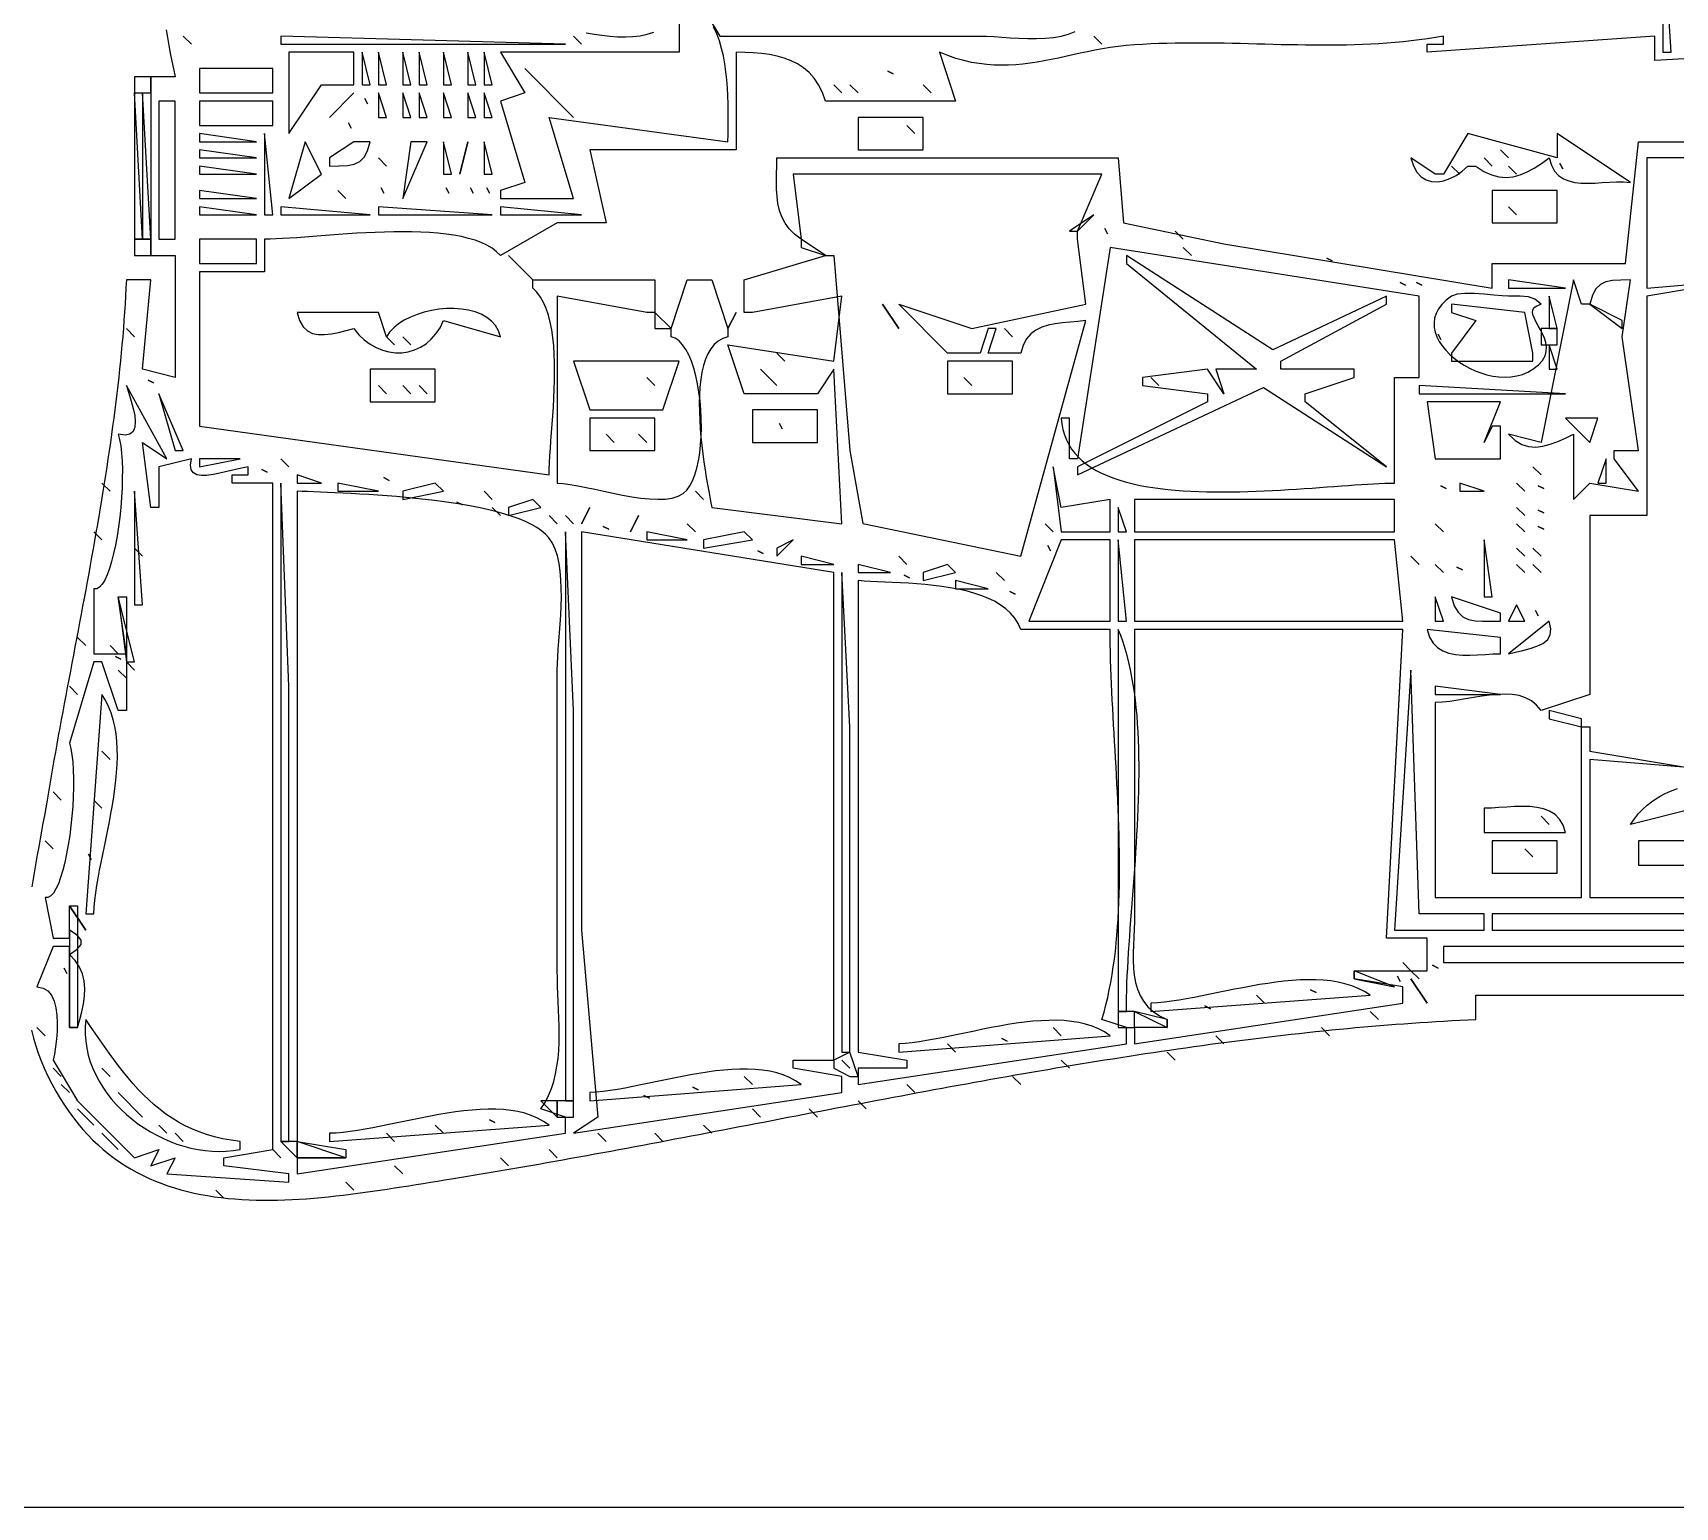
# Model space of a CAD drawing. Extents: x 0 to 1224, y 0 to 792.
# Drawn here: x 300.5 to 502.5, y 0 to 181.4 of the extents above; entities that cross this region are included whole.
import ezdxf

# ---------------------------------------------------------------- set-up
doc = ezdxf.new("R2010")
doc.units = 0
for name, color, linetype in [('C141', 141, 'CONTINUOUS'), ('C165', 165, 'CONTINUOUS'), ('C21', 21, 'CONTINUOUS'), ('C252', 252, 'CONTINUOUS'), ('C7', 7, 'CONTINUOUS')]:
    doc.layers.add(name, color=color, linetype=linetype)

msp = doc.modelspace()

# ---------------------------------------------------------------- linework, layer by layer
at = {"layer": 'C141'}
for points in [[(309, 100), (307, 73), (308, 73), (308.0519, 73.8266), (308.1357, 74.683), (308.2477, 75.5665), (308.3841, 76.4748), (308.5414, 77.4053), (308.7158, 78.3556), (308.9036, 79.3232), (309.1012, 80.3057), (309.305, 81.3005), (309.5111, 82.3053), (309.716, 83.3175), (309.916, 84.3348), (310.1074, 85.3545), (310.2865, 86.3743), (310.4497, 87.3917), (310.5932, 88.4041), (310.7134, 89.4093), (310.8066, 90.4046), (310.8692, 91.3877), (310.8974, 92.356), (310.8877, 93.3071), (310.8362, 94.2385), (310.7394, 95.1477), (310.5935, 96.0323), (310.3949, 96.8899), (310.14, 97.7179), (309.8249, 98.5139), (309.4462, 99.2754), (309, 100)], [(487, 98), (487, 97), (491, 96), (491, 97), (487, 98)]]:
    msp.add_lwpolyline(points, dxfattribs=at)
at = {"layer": 'C165'}
msp.add_lwpolyline([(369, 134), (369, 130), (377, 130), (377, 134), (369, 134)], dxfattribs=at)
at = {"layer": 'C21'}
msp.add_lwpolyline([(313, 125), (313, 111), (314, 111), (313, 125)], dxfattribs=at)
at = {"layer": 'C252'}
for points in [[(313, 176), (313, 174), (315, 174), (315, 176), (313, 176)], [(313, 156), (313, 154), (315, 154), (315, 156), (313, 156)], [(432.333344, 157.333328), (432.666656, 156.666672), (432.333344, 157.333328)], [(441, 157), (442, 156), (441, 157)], [(442, 155), (443, 154), (442, 155)], [(459.666656, 153.666672), (460.333344, 153.333328), (459.666656, 153.666672)], [(468.666656, 150.666672), (469.333344, 150.333328), (468.666656, 150.666672)], [(333, 147), (333.3098, 145.9901), (333.736, 145.2435), (334.2674, 144.7289), (334.8928, 144.415), (335.6012, 144.2707), (336.3815, 144.2647), (337.2226, 144.3659), (338.1135, 144.543), (339.0429, 144.7647), (340, 145), (340.6058, 144.2572), (341.269, 143.6202), (341.9797, 143.0894), (342.7279, 142.6652), (343.5036, 142.3477), (344.2969, 142.1374), (345.0977, 142.0346), (345.8961, 142.0396), (346.6821, 142.1527), (347.4458, 142.3743), (348.1772, 142.7047), (348.8662, 143.1442), (349.503, 143.6931), (350.0775, 144.3518), (350.5798, 145.1207), (351, 146), (358, 144), (357.7627, 144.7342), (357.3952, 145.3751), (356.911, 145.9252), (356.3236, 146.3873), (355.6468, 146.764), (354.8941, 147.0581), (354.079, 147.2722), (353.2153, 147.409), (352.3164, 147.4712), (351.396, 147.4614), (350.4677, 147.3825), (349.545, 147.237), (348.6417, 147.0276), (347.7712, 146.7571), (346.9471, 146.4281), (346.1832, 146.0433), (345.4929, 145.6054), (344.8899, 145.1171), (344.3877, 144.581), (344, 144), (343, 147), (333, 147)], [(377, 147), (377, 145), (379, 145), (377, 147)], [(387, 147), (386, 145), (387, 147)], [(473.333344, 144.333328), (473.666656, 143.666672), (473.333344, 144.333328)], [(486, 145), (486, 143), (488, 143), (488, 145), (486, 145)], [(310.666656, 104.666664), (311.333344, 104.333336), (310.666656, 104.666664)], [(312, 104), (313, 103), (312, 104)], [(311, 103), (312, 102), (311, 103)], [(305, 71), (305, 68), (305.9628, 68.6364), (306.4442, 69.2182), (306.4442, 69.7817), (305.9628, 70.3635), (305, 71)], [(469, 67), (470, 66), (469, 67)], [(472.666656, 66.666664), (473.333344, 66.333336), (472.666656, 66.666664)], [(438, 62), (438, 61), (465, 63), (464.2754, 63.4462), (463.5139, 63.8249), (462.7179, 64.14), (461.8899, 64.3949), (461.0323, 64.5935), (460.1477, 64.7394), (459.2385, 64.8362), (458.3071, 64.8877), (457.356, 64.8974), (456.3877, 64.8692), (455.4046, 64.8066), (454.4093, 64.7134), (453.4042, 64.5932), (452.3917, 64.4497), (451.3743, 64.2865), (450.3545, 64.1074), (449.3348, 63.916), (448.3176, 63.716), (447.3054, 63.5111), (446.3006, 63.305), (445.3057, 63.1012), (444.3233, 62.9036), (443.3556, 62.7158), (442.4053, 62.5414), (441.4748, 62.3841), (440.5666, 62.2477), (439.683, 62.1357), (438.8267, 62.0519), (438, 62)], [(463, 66), (463, 65), (468, 64), (463, 66)], [(468.333344, 65.333336), (468.666656, 64.666664), (468.333344, 65.333336)], [(470, 66), (471, 65), (470, 66)], [(434, 61), (434, 59), (436, 59), (436, 61), (434, 61)], [(436, 61), (440, 59), (440, 60), (436, 61)], [(399, 55), (399, 54), (401, 53), (402, 53), (401, 56), (399, 55)], [(365, 50), (365, 48), (367, 48), (367, 50), (365, 50)], [(331, 45), (333, 43), (333, 45), (331, 45)], [(333, 45), (333, 43), (339, 43), (333, 45)], [(330, 44), (331, 43), (330, 44)]]:
    msp.add_lwpolyline(points, dxfattribs=at)
at = {"layer": 'C7'}
for points in [[(0, 792), (0, 0), (1224, 0), (1224, 792), (0, 792)], [(501, 195), (501, 179), (502, 179), (501, 195)], [(382, 186), (385, 181), (417, 181), (417.8176, 180.9812), (418.7226, 180.9331), (419.6973, 180.8682), (420.7241, 180.7988), (421.7854, 180.7375), (422.8635, 180.6966), (423.9406, 180.6886), (424.9993, 180.726), (426.0217, 180.8211), (426.9903, 180.9863), (427.8874, 181.2342), (428.6954, 181.5772)], [(380, 183), (380, 179), (358, 179), (361, 174), (358, 173), (361, 163), (358, 162), (358, 161), (367, 161), (364, 171), (386, 168), (386.0033, 168.8754), (386.01, 169.7839), (386.0154, 170.72), (386.0146, 171.6783), (386.0028, 172.6533), (385.9752, 173.6395), (385.9271, 174.6315), (385.8537, 175.6238), (385.7501, 176.611), (385.6115, 177.5876), (385.4332, 178.5482), (385.2103, 179.4872), (384.9381, 180.3993), (384.6118, 181.279), (384.2265, 182.1208)], [(316.9063, 181.7857), (317.0642, 180.8134), (317.2316, 179.8442), (317.4086, 178.8781), (317.5955, 177.9153), (317.7925, 176.9559), (318, 176), (315, 176), (315, 154), (318, 154), (318, 139), (314, 140), (315, 151), (312, 151), (311.9541, 150.0071), (311.9019, 149.0132), (311.8434, 148.0183), (311.7789, 147.0223), (311.7084, 146.0254), (311.6321, 145.0277), (311.5502, 144.029), (311.4627, 143.0295), (311.3699, 142.0293), (311.2719, 141.0283), (311.1688, 140.0266), (311.0608, 139.0242), (310.9479, 138.0213), (310.8305, 137.0177), (310.7086, 136.0136), (310.5823, 135.009), (310.4518, 134.0039), (310.3172, 132.9985), (310.1788, 131.9926), (310.0365, 130.9864), (309.8907, 129.9799), (309.7413, 128.9732), (309.5887, 127.9662), (309.4328, 126.9591), (309.2739, 125.9519), (309.1121, 124.9445), (308.9476, 123.9371), (308.7804, 122.9297), (308.6108, 121.9223), (308.4388, 120.915), (308.2647, 119.9078), (308.0885, 118.9008), (307.9105, 117.894), (307.7307, 116.8873), (307.5493, 115.881), (307.3665, 114.875), (307.1824, 113.8693), (306.9971, 112.8641), (306.8108, 111.8592), (306.6236, 110.8549), (306.4357, 109.851), (306.2472, 108.8478), (306.0583, 107.8451), (305.8691, 106.8431), (305.6797, 105.8417), (305.4904, 104.8411), (305.3012, 103.8412), (305.1122, 102.8422), (304.9237, 101.844), (304.7358, 100.8467), (304.5486, 99.8503), (304.3623, 98.8548), (304.177, 97.8604), (303.9928, 96.867), (303.81, 95.8747), (303.6286, 94.8836), (303.4488, 93.8936), (303.2707, 92.9048), (303.0945, 91.9173), (302.9203, 90.9311), (302.7483, 89.9462), (302.5787, 88.9627), (302.4115, 87.9806), (302.2469, 87), (302.0861, 86.0528), (301.9192, 85.0996), (301.7478, 84.141), (301.5732, 83.1773), (301.3968, 82.2089), (301.22, 81.2363), (301.0443, 80.2599), (300.8711, 79.2801), (300.7018, 78.2973), (300.5379, 77.312), (300.3807, 76.3246)], [(319, 181), (320, 180), (319, 181)], [(518, 179), (500, 178), (500, 181), (472, 179), (472, 180), (474, 180), (474, 181), (473.0121, 180.8258), (472.0228, 180.6693), (471.0321, 180.5296), (470.04, 180.4059), (469.0467, 180.2975), (468.0522, 180.2034), (467.0566, 180.1229), (466.0599, 180.0552), (465.0621, 179.9994), (464.0635, 179.9547), (463.064, 179.9204), (462.0637, 179.8955), (461.0627, 179.8793), (460.061, 179.871), (459.0588, 179.8697), (458.056, 179.8747), (457.0527, 179.8851), (456.0491, 179.9001), (455.0452, 179.9188), (454.041, 179.9406), (453.0366, 179.9645), (452.0321, 179.9897), (451.0276, 180.0155), (450.0231, 180.0409), (449.0186, 180.0653), (448.0144, 180.0877), (447.0103, 180.1075), (446.0065, 180.1236), (445.0031, 180.1354), (444.0002, 180.142), (442.9977, 180.1426), (441.9958, 180.1364), (440.9945, 180.1226), (439.9939, 180.1003), (438.9941, 180.0687), (437.9951, 180.0271), (436.9971, 179.9746), (436, 179.9104), (434.9871, 179.8234), (433.9964, 179.7096), (433.026, 179.573), (432.074, 179.4173), (431.1387, 179.2465), (430.218, 179.0643), (429.3101, 178.8748), (428.4132, 178.6816), (427.5253, 178.4888), (426.6446, 178.3001), (425.7692, 178.1194), (424.8973, 177.9506), (424.0269, 177.7976), (423.1562, 177.6642), (422.2833, 177.5543), (421.4063, 177.4717), (420.5234, 177.4203), (419.6327, 177.404), (418.7322, 177.4266), (417.8202, 177.4921), (416.8947, 177.6042), (415.9539, 177.7668), (414.9959, 177.9838), (414.0189, 178.2591), (413.0208, 178.5965), (412, 179), (414, 173), (398, 173), (397.6066, 174.0652), (397.1362, 174.9971), (396.5931, 175.8044), (395.9813, 176.4959), (395.305, 177.0806), (394.5683, 177.5674), (393.7754, 177.9651), (392.9305, 178.2825), (392.0377, 178.5287), (391.101, 178.7123), (390.1248, 178.8424), (389.1131, 178.9278), (388.0701, 178.9774), (387, 179), (387, 167), (369, 167), (371, 158), (365, 158), (358, 154), (357.5295, 154.466), (356.9796, 154.8834), (356.3554, 155.2545), (355.6618, 155.5814), (354.9039, 155.8666), (354.0867, 156.1121), (353.215, 156.3203), (352.2941, 156.4935), (351.3288, 156.6339), (350.3242, 156.7437), (349.2852, 156.8253), (348.2169, 156.8808), (347.1243, 156.9126), (346.0123, 156.9229), (344.886, 156.914), (343.7504, 156.8881), (342.6105, 156.8474), (341.4713, 156.7944), (340.3378, 156.7311), (339.2149, 156.6599), (338.1078, 156.5831), (337.0213, 156.5028), (335.9605, 156.4214), (334.9305, 156.3411), (333.9361, 156.2641), (332.9825, 156.1928), (332.0745, 156.1294), (331.2173, 156.0762), (330.4158, 156.0353), (329.675, 156.0092), (329, 156), (329, 152), (321, 152), (321, 133), (364, 127), (364.0112, 127.7215), (364.0424, 128.5101), (364.09, 129.3591), (364.1505, 130.2621), (364.2201, 131.2123), (364.2954, 132.2033), (364.3727, 133.2284), (364.4483, 134.2809), (364.5188, 135.3545), (364.5805, 136.4423), (364.6298, 137.5379), (364.663, 138.6347), (364.6767, 139.7261), (364.6671, 140.8054), (364.6308, 141.8661), (364.564, 142.9016), (364.4632, 143.9054), (364.3248, 144.8707), (364.1451, 145.7911), (363.9207, 146.6599), (363.6478, 147.4706), (363.3229, 148.2165), (362.9423, 148.8911), (362.5026, 149.4878), (362, 150), (362, 151), (377, 151), (377, 147), (376, 147), (365, 149), (365, 126), (365.7408, 125.9518), (366.5894, 125.8388), (367.5292, 125.674), (368.5435, 125.4704), (369.616, 125.2409), (370.7298, 124.9985), (371.8685, 124.7563), (373.0155, 124.5271), (374.1542, 124.324), (375.268, 124.1599), (376.3403, 124.0478), (377.3547, 124.0008), (378.2944, 124.0317), (379.1429, 124.1536), (379.8836, 124.3794), (380.5, 124.7222), (380.9249, 125.1196), (381.3037, 125.6412), (381.6368, 126.2748), (381.9247, 127.0082), (382.1679, 127.8295), (382.367, 128.7265), (382.5225, 129.687), (382.6349, 130.6989), (382.7047, 131.7502), (382.7325, 132.8286), (382.7188, 133.9222), (382.6641, 135.0188), (382.5689, 136.1062), (382.4338, 137.1723), (382.2592, 138.2051), (382.0457, 139.1925), (381.7939, 140.1222), (381.5041, 140.9822), (381.1771, 141.7604), (380.8132, 142.4447), (380.413, 143.0228), (379.9771, 143.4829), (379.5059, 143.8126), (379, 144), (379, 145), (381, 151), (384, 151), (386, 145), (386, 144), (385.3653, 143.7959), (384.8049, 143.4777), (384.3149, 143.0535), (383.8917, 142.5317), (383.5316, 141.9203), (383.231, 141.2278), (382.986, 140.4622), (382.793, 139.6319), (382.6484, 138.745), (382.5483, 137.8099), (382.4892, 136.8346), (382.4673, 135.8276), (382.479, 134.797), (382.5204, 133.751), (382.5881, 132.698), (382.6781, 131.646), (382.7869, 130.6034), (382.9108, 129.5784), (383.046, 128.5792), (383.1888, 127.6141), (383.3357, 126.6913), (383.4828, 125.819), (383.6265, 125.0055), (383.763, 124.259), (383.8887, 123.5877), (384, 123), (400, 121), (399, 140), (397, 137), (388, 137), (386, 143), (399, 141), (400, 149), (389, 147), (388, 147), (388, 151), (398, 154), (399, 154), (401, 130), (402.603394, 121.023918), (422, 117), (430, 146), (429.0334, 145.8913), (428.0762, 145.8017), (427.1411, 145.7077), (426.241, 145.5861), (425.3888, 145.4135), (424.5973, 145.1666), (423.8794, 144.822), (423.2478, 144.3563), (422.7155, 143.7463), (422.2952, 142.9687), (422, 142), (418, 142), (419, 145), (418, 145), (417, 142), (413, 142), (407, 148), (416, 145), (430, 148), (429, 156), (429, 157), (432, 164), (394, 164), (395, 156), (394.1852, 156.6105), (393.5287, 157.2736), (393.0138, 157.9857), (392.6239, 158.7431), (392.3421, 159.5422), (392.1519, 160.3794), (392.0366, 161.251), (391.9796, 162.1536), (391.964, 163.0833), (391.9734, 164.0367), (391.9909, 165.0101), (392, 166), (434, 166), (434.642731, 158.027008), (447, 155.424377), (480, 150), (480, 153), (496.396606, 153.031647), (498, 168), (564, 168)], [(331, 181), (331, 180), (366, 180), (331, 181)], [(367, 181), (368, 180), (367, 181)], [(368.5666, 181.409), (369.5234, 181.25), (370.4905, 181.108), (371.4602, 180.994), (372.4244, 180.9185), (373.3753, 180.8925), (374.3051, 180.9267), (375.206, 181.0319), (376.07, 181.2188), (376.8892, 181.4983)], [(431, 181), (432, 180), (431, 181)], [(332, 179), (332, 169), (336, 175), (340, 175), (340, 179), (332, 179)], [(341, 179), (341, 175), (342, 175), (341, 179)], [(343, 179), (343, 175), (344, 175), (343, 179)], [(346, 179), (346, 175), (347, 175), (346, 179)], [(348, 179), (348, 175), (349, 175), (348, 179)], [(351, 179), (351, 175), (352, 175), (351, 179)], [(354, 179), (354, 175), (355, 175), (354, 179)], [(356, 179), (356, 175), (357, 175), (356, 179)], [(321, 177), (321, 174), (330, 174), (330, 177), (321, 177)], [(361, 177), (367, 171), (361, 177)], [(405.666656, 176.666672), (406.333344, 176.333328), (405.666656, 176.666672)], [(313, 174), (313, 156), (314, 156), (313, 174)], [(314, 174), (314, 156), (315, 156), (314, 174)], [(337, 171), (340, 174), (337, 171)], [(343, 174), (343, 171), (344, 171), (343, 174)], [(346, 174), (346, 171), (347, 171), (346, 174)], [(348, 174), (348, 171), (349, 171), (348, 174)], [(351, 174), (351, 171), (352, 171), (351, 174)], [(354, 174), (354, 171), (355, 171), (354, 174)], [(356, 174), (356, 171), (357, 171), (356, 174)], [(399, 175), (400, 174), (399, 175)], [(401, 175), (402, 174), (401, 175)], [(410, 175), (411, 174), (410, 175)], [(316, 173), (316, 156), (318, 156), (318, 173), (316, 173)], [(321, 173), (321, 170), (330, 170), (330, 173), (321, 173)], [(341.333344, 173.333328), (341.666656, 172.666672), (341.333344, 173.333328)], [(339.333344, 170.333328), (339.666656, 169.666672), (339.333344, 170.333328)], [(402, 171), (402, 167), (410, 167), (410, 171), (402, 171)], [(408, 170), (409, 169), (408, 170)], [(321, 169), (321, 168), (328, 168), (321, 169)], [(329, 169), (329, 159), (330, 159), (329, 169)], [(334, 168), (332, 161), (336, 164), (334, 168)], [(340, 168), (337, 166), (337, 165), (338.1851, 165.0261), (339.1858, 165.0886), (340.0185, 165.2461), (340.6998, 165.5573), (341.2461, 166.0809), (341.674, 166.8755), (342, 168), (340, 168)], [(347, 168), (346, 161), (349, 168), (347, 168)], [(351, 168), (351, 164), (352, 164), (351, 168)], [(354, 168), (353, 164), (354, 168)], [(356, 168), (356, 164), (357, 164), (356, 168)], [(477, 169), (474, 164), (473, 164), (470, 166), (470.3001, 165.0198), (470.7215, 164.2521), (471.246, 163.6851), (471.8558, 163.3074), (472.5328, 163.1077), (473.2591, 163.0742), (474.0166, 163.1956), (474.7875, 163.4604), (475.5536, 163.857), (476.2971, 164.374), (477, 165), (478, 165), (478.9871, 164.3508), (479.9262, 163.9093), (480.8282, 163.6599), (481.7037, 163.5872), (482.5634, 163.6759), (483.4181, 163.9105), (484.2783, 164.2756), (485.1549, 164.7558), (486.0586, 165.3357), (487, 166), (487.2756, 165.104), (487.6678, 164.3932), (488.1644, 163.8474), (488.753, 163.4467), (489.4213, 163.1709), (490.1572, 163), (490.9482, 162.9139), (491.7822, 162.8925), (492.6468, 162.9158), (493.5298, 162.9637), (494.4189, 163.0161), (495.3018, 163.053), (496.1662, 163.0543), (497, 163), (488, 169), (488, 166), (477, 169)], [(321, 167), (321, 166), (328, 166), (321, 167)], [(343, 166), (344, 165), (343, 166)], [(517, 166), (499, 166), (499, 150), (511, 151), (499, 149), (499, 122), (492, 122), (492, 100), (486, 98), (485.4508, 98.6895), (484.8127, 99.216), (484.0959, 99.5966), (483.3102, 99.8484), (482.4659, 99.9885), (481.5728, 100.0338), (480.6411, 100.0016), (479.6807, 99.9089), (478.7018, 99.7727), (477.7143, 99.6102), (476.7283, 99.4384), (475.7538, 99.2744), (474.8009, 99.1352), (473.8796, 99.0381), (473, 99), (473, 75), (491, 75), (491, 96), (492, 96), (492, 93), (504, 91), (492, 92), (492, 75), (509, 75)], [(479, 166), (480, 165), (479, 166)], [(481, 167), (482, 166), (481, 167)], [(321, 165), (321, 164), (328, 164), (321, 165)], [(475, 165), (476, 164), (475, 165)], [(482, 165), (483, 164), (482, 165)], [(488.333344, 165.333328), (488.666656, 164.666672), (488.333344, 165.333328)], [(321, 162), (321, 161), (328, 161), (321, 162)], [(338, 162), (339, 161), (338, 162)], [(343.333344, 162.333328), (343.666656, 161.666672), (343.333344, 162.333328)], [(351.333344, 162.333328), (351.666656, 161.666672), (351.333344, 162.333328)], [(354.333344, 162.333328), (354.666656, 161.666672), (354.333344, 162.333328)], [(356.333344, 162.333328), (356.666656, 161.666672), (356.333344, 162.333328)], [(480, 162), (480, 158), (488, 158), (488, 162), (480, 162)], [(321, 160), (321, 159), (328, 159), (321, 160)], [(331, 160), (331, 159), (342, 159), (331, 160)], [(343, 160), (343, 159), (357, 159), (343, 160)], [(358, 160), (358, 159), (368, 159), (358, 160)], [(482, 160), (483, 159), (482, 160)], [(428, 157), (429, 157), (431, 159), (428, 157)], [(321, 156), (321, 153), (328, 153), (328, 156), (321, 156)], [(395, 156), (395, 155), (398, 154), (395, 156)], [(359, 154), (362, 151), (359, 154)], [(433, 155), (429, 129), (428, 129), (428, 134), (427, 134), (427.0708, 133.2715), (427.2, 132.5811), (427.3856, 131.9277), (427.6259, 131.3105), (427.9188, 130.7285), (428.2626, 130.1808), (428.6554, 129.6664), (429.0953, 129.1844), (429.5805, 128.734), (430.1091, 128.3141), (430.6792, 127.9239), (431.2889, 127.5623), (431.9365, 127.2286), (432.62, 126.9217), (433.3375, 126.6407), (434.0873, 126.3847), (434.8673, 126.1528), (435.6759, 125.944), (436.511, 125.7574), (437.3709, 125.5921), (438.2537, 125.4471), (439.1574, 125.3216), (440.0803, 125.2145), (441.0204, 125.1251), (441.976, 125.0522), (442.9451, 124.9951), (443.9258, 124.9527), (444.9164, 124.9242), (445.9149, 124.9086), (446.9195, 124.905), (447.9283, 124.9124), (448.9394, 124.93), (449.951, 124.9568), (450.9612, 124.9919), (451.9682, 125.0343), (452.97, 125.0831), (453.9649, 125.1374), (454.9509, 125.1962), (455.9261, 125.2587), (456.8888, 125.3239), (457.837, 125.3909), (458.769, 125.4587), (459.6827, 125.5264), (460.5764, 125.5931), (461.4481, 125.6579), (462.2961, 125.7198), (463.1185, 125.7778), (463.9133, 125.8312), (464.6787, 125.8789), (465.4129, 125.92), (466.114, 125.9536), (466.7801, 125.9787), (467.4094, 125.9945), (468, 126), (468, 139), (471, 139), (471, 149), (433, 155)], [(435, 154), (435, 153), (451, 140), (446, 140), (447, 137), (445, 140), (437, 139), (437, 138), (445, 137), (445, 136), (429, 128), (429, 127), (451.884247, 137.764664), (467, 128), (457, 136), (457, 137), (463, 139), (463, 140), (454, 140), (454, 141), (467, 148), (467, 149), (453, 142.37886), (435, 154)], [(470.666656, 150.666672), (471.333344, 150.333328), (470.666656, 150.666672)], [(482, 151), (482, 150), (489, 150), (482, 151)], [(490, 151), (486, 131), (482, 132), (482.8064, 131.2443), (483.6324, 130.7508), (484.4783, 130.488), (485.3448, 130.4247), (486.2322, 130.5293), (487.1409, 130.7705), (488.0715, 131.117), (489.0243, 131.5372), (490, 132), (490, 124), (492, 126), (498, 125), (495, 129), (495, 130), (498, 130), (496, 144), (497, 151), (495.8148, 150.9738), (494.8141, 150.9113), (493.9814, 150.7538), (493.3001, 150.4426), (492.7538, 149.919), (492.3259, 149.1243), (492, 148), (491, 148), (490, 151)], [(405, 148), (407, 145), (405, 148)], [(486, 148), (485.2455, 148.6105), (484.4625, 148.9038), (483.4482, 148.9951), (482, 149), (481.2172, 149.0403), (480.1814, 149.1345), (479.0008, 149.2422), (477.784, 149.3229), (476.6393, 149.3364), (475.6751, 149.2422), (475, 149), (474.3332, 148.4969), (473.7981, 147.9704), (473.3885, 147.4246), (473.0977, 146.8639), (472.9193, 146.2925), (472.8469, 145.7147), (472.874, 145.1347), (472.9941, 144.5568), (473.2009, 143.9852), (473.4878, 143.4243), (473.8484, 142.8782), (474.2763, 142.3513), (474.7649, 141.8478), (475.3079, 141.3719), (475.8988, 140.9279), (476.531, 140.5202), (477.1983, 140.1528), (477.894, 139.8302), (478.6119, 139.5565), (479.3453, 139.3361), (480.0879, 139.1731), (480.8331, 139.0719), (481.5746, 139.0367), (482.306, 139.0718), (483.0206, 139.1814), (483.7121, 139.3698), (484.374, 139.6412), (485, 140), (485.6949, 140.542), (486.1858, 141.0923), (486.4967, 141.6471), (486.6517, 142.2027), (486.6751, 142.7554), (486.5911, 143.3016), (486.4238, 143.8375), (486.1973, 144.3594), (485.936, 144.8637), (485.6638, 145.3467), (485.4051, 145.8047), (485.1839, 146.2339), (485.0245, 146.6308), (484.9511, 146.9916), (484.9877, 147.3126), (485.1586, 147.5901), (485.488, 147.8204), (486, 148)], [(475, 148), (475, 147), (478, 146), (475, 142), (475, 141), (485, 141), (485, 142), (484, 147), (475, 148)], [(487, 149), (487, 145), (488, 145), (487, 149)], [(492, 148), (496, 145), (496, 146), (492, 148)], [(312, 145), (313, 144), (312, 145)], [(344, 144), (345, 143), (344, 144)], [(346, 144), (347, 143), (346, 144)], [(420, 145), (421, 144), (420, 145)], [(392, 142), (393, 141), (392, 142)], [(487, 143), (487, 140), (488, 140), (487, 143)], [(342, 140), (342, 136), (350, 136), (350, 140), (342, 140)], [(367, 141), (369, 135), (378, 135), (380, 141), (367, 141)], [(390, 140), (392, 138), (390, 140)], [(413, 141), (413, 137), (421, 137), (421, 141), (413, 141)], [(312, 138), (312.3126, 137.0489), (312.6059, 136.0956), (312.8527, 135.1702), (313.0259, 134.3028), (313.0984, 133.5234), (313.043, 132.8621), (312.8325, 132.349), (312.44, 132.0142), (311.8382, 131.8878), (311, 132), (311.1769, 131.3437), (311.3148, 130.5663), (311.4152, 129.683), (311.4794, 128.7091), (311.5087, 127.6596), (311.5045, 126.5498), (311.4681, 125.395), (311.4011, 124.2102), (311.3046, 123.0108), (311.1802, 121.8119), (311.0291, 120.6287), (310.8527, 119.4765), (310.6524, 118.3704), (310.4296, 117.3256), (310.1856, 116.3574), (309.9218, 115.4809), (309.6396, 114.7113), (309.3403, 114.0639), (309.0253, 113.5539), (308.696, 113.1964), (308.3538, 113.0067), (308, 113), (308, 105), (312, 105), (311, 112), (312, 112), (312, 98), (311, 98), (309, 104), (308, 104), (305, 94), (305.1769, 93.3437), (305.3148, 92.5663), (305.4152, 91.683), (305.4794, 90.709), (305.5087, 89.6595), (305.5045, 88.5498), (305.4681, 87.3949), (305.4011, 86.2102), (305.3046, 85.0108), (305.1802, 83.8119), (305.0291, 82.6287), (304.8527, 81.4765), (304.6524, 80.3704), (304.4296, 79.3256), (304.1856, 78.3574), (303.9218, 77.4809), (303.6396, 76.7113), (303.3403, 76.0639), (303.0253, 75.5539), (302.696, 75.1964), (302.3538, 75.0067), (302, 75), (303, 70), (305, 70), (305, 74), (306, 74), (306, 59), (305, 59), (305, 69), (303, 69), (301, 64), (301.7492, 63.8752), (302.3434, 63.5235), (302.7972, 62.9789), (303.1253, 62.2753), (303.3427, 61.4468), (303.4639, 60.5272), (303.5038, 59.5505), (303.4771, 58.5508), (303.3986, 57.5619), (303.2831, 56.6178), (303.1453, 55.7525), (303, 55), (306, 50), (313, 43), (316, 44), (315, 42), (318, 43), (317, 41), (332, 40), (332, 41), (324, 42), (324, 43), (330, 44), (330, 126), (325, 126), (325, 127), (327, 127), (327, 128), (326.1462, 127.8345), (325.264, 127.6319), (324.3764, 127.4168), (323.5069, 127.2139), (322.6788, 127.0481), (321.9155, 126.944), (321.2401, 126.9263), (320.6761, 127.0198), (320.2468, 127.2492), (319.9754, 127.6392), (319.8854, 128.2145), (320, 129), (316, 128), (316, 123), (315, 123), (314, 131), (317, 129), (312, 138)], [(314.666656, 138.666672), (315.333344, 138.333328), (314.666656, 138.666672)], [(343, 138), (344, 137), (343, 138)], [(346, 138), (347, 137), (346, 138)], [(348, 138), (349, 137), (348, 138)], [(376, 139), (377, 138), (376, 139)], [(415, 139), (416, 138), (415, 139)], [(438, 139), (439, 138), (438, 139)], [(471, 138), (471, 137), (489, 137), (471, 138)], [(316, 137), (318, 130), (319, 130), (316, 137)], [(472, 136), (473, 129), (481, 129), (481, 133), (480, 133), (479, 131), (481, 136), (472, 136)], [(389, 135), (389, 131), (397, 131), (397, 135), (389, 135)], [(392.333344, 133.333328), (392.666656, 132.666672), (392.333344, 133.333328)], [(489, 134), (492, 131), (493, 134), (489, 134)], [(371, 132), (372, 131), (371, 132)], [(375, 132), (376, 131), (375, 132)], [(321, 129), (321, 128), (326, 129), (321, 129)], [(328.666656, 127.666664), (329.333344, 127.333336), (328.666656, 127.666664)], [(331, 129), (332, 128), (331, 129)], [(426, 128), (427, 120), (433, 120), (433, 124), (427, 123), (426, 128)], [(485, 128), (486, 127), (485, 128)], [(494, 129), (493, 126), (494, 126), (494, 129)], [(309, 126), (310, 125), (309, 126)], [(331, 126), (331, 45), (332, 45), (332, 101), (331, 126)], [(333, 127), (333, 126), (336, 126), (333, 127)], [(338, 126), (338, 125), (343, 125), (338, 126)], [(343.666656, 126.666664), (344.333344, 126.333336), (343.666656, 126.666664)], [(350, 126), (346, 125), (346, 124), (351, 125), (350, 126)], [(473.666656, 125.666664), (474.333344, 125.333336), (473.666656, 125.666664)], [(476, 126), (476, 125), (479, 125), (476, 126)], [(483, 126), (484, 125), (483, 126)], [(485.666656, 125.666664), (486.333344, 125.333336), (485.666656, 125.666664)], [(333, 125), (333, 45), (339, 44), (339, 43), (333, 43), (333, 41), (366, 46), (366, 48), (363, 49), (363.5032, 49.7964), (363.9284, 50.6294), (364.2817, 51.4955), (364.5691, 52.391), (364.7963, 53.3123), (364.9695, 54.2558), (365.0946, 55.218), (365.1775, 56.1952), (365.2243, 57.1838), (365.2408, 58.1801), (365.233, 59.1807), (365.207, 60.1819), (365.1686, 61.1801), (365.1238, 62.1717), (365.0785, 63.1531), (365.0388, 64.1207), (365.0107, 65.0708), (365, 66), (365, 103), (365.0159, 103.7673), (365.059, 104.6207), (365.1219, 105.5478), (365.1972, 106.536), (365.2777, 107.5729), (365.3558, 108.6459), (365.4245, 109.7425), (365.4762, 110.8503), (365.5038, 111.9567), (365.4997, 113.0492), (365.4568, 114.1154), (365.3677, 115.1426), (365.225, 116.1185), (365.0215, 117.0306), (364.7497, 117.8662), (364.4024, 118.613), (363.9722, 119.2584), (363.5581, 119.7058), (363.0581, 120.1283), (362.4773, 120.5268), (361.8208, 120.9018), (361.0938, 121.2542), (360.3015, 121.5848), (359.4489, 121.8943), (358.5412, 122.1834), (357.5837, 122.4529), (356.5813, 122.7036), (355.5393, 122.9361), (354.4628, 123.1514), (353.357, 123.35), (352.2269, 123.5328), (351.0778, 123.7005), (349.9148, 123.8539), (348.743, 123.9937), (347.5676, 124.1207), (346.3937, 124.2357), (345.2265, 124.3393), (344.071, 124.4324), (342.9326, 124.5156), (341.8162, 124.5898), (340.7271, 124.6558), (339.6704, 124.7141), (338.6512, 124.7657), (337.6746, 124.8112), (336.746, 124.8515), (335.8702, 124.8872), (335.0526, 124.9192), (334.2983, 124.9481), (333.6123, 124.9748), (333, 125)], [(352.666656, 123.666664), (353.333344, 123.333336), (352.666656, 123.666664)], [(356, 125), (357, 124), (356, 125)], [(362, 124), (359, 123), (359, 122), (363, 123), (362, 124)], [(382, 125), (383, 124), (382, 125)], [(436, 124), (436, 120), (468, 120), (468, 124), (436, 124)], [(357, 123), (358, 122), (357, 123)], [(364, 122), (365, 121), (364, 122)], [(366, 122), (367, 121), (366, 122)], [(369, 123), (368, 121), (369, 123)], [(375, 122), (374, 120), (375, 122)], [(434, 123), (434, 120), (435, 120), (434, 123)], [(483, 123), (484, 122), (483, 123)], [(485.666656, 122.666664), (486.333344, 122.333336), (485.666656, 122.666664)], [(308, 120), (309, 119), (308, 120)], [(366, 120), (366, 50), (367, 50), (367, 98), (366, 120)], [(368, 120), (368, 71), (370, 48), (367, 46), (400, 51), (400, 53), (394, 54), (394, 55), (399, 55), (399, 115), (368, 120)], [(370.666656, 120.666664), (371.333344, 120.333336), (370.666656, 120.666664)], [(376, 120), (376, 119), (381, 119), (376, 120)], [(381, 121), (382, 120), (381, 121)], [(388, 120), (383, 119), (383, 118), (389, 119), (388, 120)], [(425, 121), (426, 120), (425, 121)], [(473, 121), (474, 120), (473, 121)], [(483, 121), (484, 120), (483, 121)], [(485.666656, 120.666664), (486.333344, 120.333336), (485.666656, 120.666664)], [(313, 118), (314, 117), (313, 118)], [(389.666656, 117.666664), (390.333344, 117.333336), (389.666656, 117.666664)], [(394, 119), (392, 118), (392, 117), (394, 119)], [(427, 119), (423, 109), (433, 109), (433, 119), (427, 119)], [(425.333344, 118.333336), (425.666656, 117.666664), (425.333344, 118.333336)], [(434, 119), (434, 109), (435, 109), (434, 119)], [(436, 119), (436, 109), (469, 109), (468, 119), (436, 119)], [(479, 119), (479, 112), (480, 112), (479, 119)], [(483, 118), (484, 117), (483, 118)], [(485, 118), (486, 117), (485, 118)], [(395, 117), (395, 116), (399, 116), (395, 117)], [(402, 116), (402, 115), (406, 115), (402, 116)], [(407, 117), (408, 116), (407, 117)], [(413, 116), (410, 115), (410, 114), (414, 115), (413, 116)], [(470, 117), (471, 116), (470, 117)], [(473, 116), (474, 115), (473, 116)], [(475.666656, 115.666664), (476.333344, 115.333336), (475.666656, 115.666664)], [(483, 116), (484, 115), (483, 116)], [(485, 116), (486, 115), (485, 116)], [(400, 115), (400, 56), (401, 56), (401, 96), (400, 115)], [(402, 114), (402, 56), (408, 55), (408, 54), (402, 54), (402, 52), (435, 57), (435, 59), (432, 60), (432.2519, 60.8907), (432.4852, 61.7938), (432.7005, 62.7087), (432.8983, 63.635), (433.0792, 64.5722), (433.2438, 65.5197), (433.3926, 66.477), (433.5263, 67.4436), (433.6454, 68.4191), (433.7504, 69.4029), (433.842, 70.3946), (433.9207, 71.3936), (433.9871, 72.3994), (434.0418, 73.4115), (434.0853, 74.4295), (434.1181, 75.4527), (434.141, 76.4808), (434.1544, 77.5132), (434.1589, 78.5494), (434.1552, 79.5889), (434.1437, 80.6313), (434.125, 81.6759), (434.0997, 82.7223), (434.0684, 83.7701), (434.0317, 84.8186), (433.9901, 85.8674), (433.9442, 86.9161), (433.8945, 87.964), (433.8418, 89.0107), (433.7864, 90.0557), (433.729, 91.0984), (433.6702, 92.1385), (433.6105, 93.1753), (433.5505, 94.2085), (433.4907, 95.2373), (433.4319, 96.2615), (433.3744, 97.2804), (433.319, 98.2937), (433.2661, 99.3006), (433.2163, 100.3009), (433.1703, 101.2938), (433.1285, 102.2791), (433.0916, 103.2561), (433.0602, 104.2244), (433.0347, 105.1834), (433.0158, 106.1327), (433.004, 107.0717), (433, 108), (422, 108), (421.6795, 108.7321), (421.2618, 109.3977), (420.7541, 110.0001), (420.1635, 110.5427), (419.4973, 111.0287), (418.7626, 111.4617), (417.9666, 111.8448), (417.1164, 112.1816), (416.2192, 112.4753), (415.2822, 112.7294), (414.3126, 112.9471), (413.3175, 113.1318), (412.3041, 113.287), (411.2795, 113.4158), (410.2511, 113.5218), (409.2258, 113.6083), (408.2109, 113.6786), (407.2136, 113.736), (406.241, 113.7841), (405.3003, 113.826), (404.3987, 113.8652), (403.5433, 113.905), (402.7413, 113.9488), (402, 114)], [(407.666656, 114.666664), (408.333344, 114.333336), (407.666656, 114.666664)], [(414, 114), (414, 113), (418, 113), (414, 114)], [(419, 115), (420, 114), (419, 115)], [(311, 112), (312, 104), (313, 104), (311, 112)], [(420.666656, 112.666664), (421.333344, 112.333336), (420.666656, 112.666664)], [(473, 112), (473, 109), (474, 109), (473, 112)], [(475, 112), (475.3361, 110.8946), (475.7959, 110.0975), (476.3766, 109.5588), (477.0756, 109.2289), (477.8901, 109.0578), (478.8175, 108.9958), (479.855, 108.9931), (481, 109), (481, 110), (475, 112)], [(483, 111), (482, 109), (484, 109), (483, 111)], [(485.333344, 110.333336), (485.666656, 109.666664), (485.333344, 110.333336)], [(434, 108), (434, 61), (435, 61), (435.0052, 61.8396), (435.0204, 62.7), (435.0449, 63.58), (435.0779, 64.4787), (435.1187, 65.3952), (435.1666, 66.3285), (435.2208, 67.2777), (435.2807, 68.2417), (435.3455, 69.2197), (435.4145, 70.2106), (435.487, 71.2135), (435.5622, 72.2275), (435.6395, 73.2516), (435.718, 74.2848), (435.7972, 75.3261), (435.8761, 76.3747), (435.9543, 77.4296), (436.0308, 78.4897), (436.105, 79.5542), (436.1762, 80.622), (436.2436, 81.6923), (436.3065, 82.764), (436.3642, 83.8363), (436.416, 84.908), (436.4612, 85.9784), (436.4989, 87.0464), (436.5286, 88.111), (436.5494, 89.1714), (436.5607, 90.2265), (436.5617, 91.2753), (436.5518, 92.3171), (436.5301, 93.3507), (436.496, 94.3752), (436.4487, 95.3896), (436.3875, 96.3931), (436.3118, 97.3845), (436.2207, 98.3631), (436.1135, 99.3278), (435.9896, 100.2776), (435.8482, 101.2116), (435.6885, 102.1289), (435.5099, 103.0284), (435.3116, 103.9093), (435.093, 104.7706), (434.8532, 105.6112), (434.5916, 106.4303), (434.3074, 107.2269), (434, 108)], [(436, 108), (436, 73), (435.9857, 72.0541), (435.9509, 71.0952), (435.9075, 70.1298), (435.8675, 69.1646), (435.8428, 68.2062), (435.8454, 67.2611), (435.8872, 66.336), (435.9802, 65.4376), (436.1362, 64.5723), (436.3674, 63.7468), (436.6856, 62.9678), (437.1027, 62.2417), (437.6307, 61.5753), (438.2817, 60.9752), (439.0674, 60.4478), (440, 60), (440, 59), (436, 59), (436, 57), (469, 62), (469, 64), (463, 65), (463, 66), (472, 66), (472, 70), (467, 70), (469, 108), (436, 108)], [(472, 108), (472.2973, 107.0551), (472.7273, 106.3135), (473.275, 105.7522), (473.9251, 105.348), (474.6626, 105.0778), (475.4723, 104.9186), (476.3391, 104.8472), (477.2479, 104.8406), (478.1835, 104.8757), (479.1308, 104.9293), (480.0746, 104.9784), (481, 105), (481, 107), (472, 108)], [(487, 109), (482, 105), (482.8682, 105.2144), (483.7738, 105.4212), (484.6674, 105.6485), (485.4993, 105.9239), (486.22, 106.2754), (486.7799, 106.7309), (487.1296, 107.3183), (487.2195, 108.0653), (487, 109)], [(306, 107), (307, 106), (306, 107)], [(310, 106), (311, 105), (310, 106)], [(305, 101), (306, 100), (305, 101)], [(470, 103), (468, 71), (479, 71), (479, 73), (471, 73), (470, 103)], [(473, 101), (473, 100), (481, 100), (473, 101)], [(309, 93), (310, 92), (309, 93)], [(303, 88), (304, 87), (303, 88)], [(308, 87), (309, 86), (308, 87)], [(505, 86), (497, 84), (497.496, 84.71), (498.0043, 85.3362), (498.5231, 85.8859), (499.0501, 86.3668), (499.5834, 86.7863), (500.1209, 87.152), (500.6607, 87.4714), (501.2007, 87.752), (501.7389, 88.0013), (502.2732, 88.2268), (502.8017, 88.4361)], [(479, 86), (479, 83), (489, 83), (488.7073, 83.9182), (488.2766, 84.6493), (487.7237, 85.2132), (487.0648, 85.6296), (486.3157, 85.9182), (485.4925, 86.0988), (484.6113, 86.1912), (483.6879, 86.2151), (482.7385, 86.1904), (481.7789, 86.1367), (480.8253, 86.0739), (479.8937, 86.0217), (479, 86)], [(486, 85), (487, 84), (486, 85)], [(302, 82), (303, 81), (302, 82)], [(480, 82), (480, 78), (488, 78), (488, 82), (480, 82)], [(484, 81), (485, 80), (484, 81)], [(498, 82), (498, 79), (506, 79), (506, 82), (498, 82)], [(307.333344, 80.333336), (307.666656, 79.666664), (307.333344, 80.333336)], [(305, 74), (307, 71), (305, 74)], [(480, 73), (480, 71), (522, 71), (522, 73), (480, 73)], [(474, 69), (474, 67), (527, 67), (527, 69), (474, 69)], [(305, 68), (305, 59), (306, 59), (306.2814, 59.9834), (306.5321, 60.9632), (306.7317, 61.9338), (306.8601, 62.8896), (306.897, 63.825), (306.8221, 64.7344), (306.6152, 65.6122), (306.256, 66.4528), (305.7244, 67.2506), (305, 68)], [(304.333344, 66.333336), (304.666656, 65.666664), (304.333344, 66.333336)], [(470, 65), (472, 62), (470, 65)], [(301.905, 54), (302.3637, 53.0181), (302.8404, 52.0739), (303.3347, 51.1668), (303.8462, 50.2961), (304.3746, 49.4611), (304.9195, 48.6613), (305.4805, 47.8959), (306.0573, 47.1643), (306.6494, 46.466), (307.2565, 45.8002), (307.8783, 45.1663), (308.5143, 44.5637), (309.1642, 43.9917), (309.8276, 43.4497), (310.5042, 42.9371), (311.1935, 42.4532), (311.8952, 41.9973), (312.6089, 41.5688), (313.3343, 41.1671), (314.071, 40.7916), (314.8185, 40.4416), (315.5766, 40.1164), (316.3449, 39.8154), (317.1229, 39.538), (317.9104, 39.2835), (318.7069, 39.0514), (319.5121, 38.8409), (320.3256, 38.6513), (321.147, 38.4822), (321.976, 38.3328), (322.8122, 38.2024), (323.6552, 38.0906), (324.5046, 37.9965), (325.36, 37.9195), (326.2212, 37.8591), (327.0877, 37.8146), (327.9592, 37.7853), (328.8352, 37.7706), (329.7154, 37.7698), (330.5995, 37.7824), (331.487, 37.8077), (332.3777, 37.8449), (333.271, 37.8936), (334.1667, 37.953), (335.0644, 38.0225), (335.9636, 38.1015), (336.8641, 38.1893), (337.7655, 38.2852), (338.6673, 38.3888), (339.5693, 38.4992), (340.471, 38.6159), (341.372, 38.7382), (342.2721, 38.8654), (343.1707, 38.997), (344.0677, 39.1323), (344.9625, 39.2707), (345.8548, 39.4114), (346.7442, 39.554), (347.6305, 39.6976), (348.5131, 39.8418), (349.3917, 39.9857), (350.266, 40.1289), (351.1355, 40.2707), (352, 40.4104), (352.9716, 40.5672), (353.9441, 40.7257), (354.9174, 40.8859), (355.8915, 41.0476), (356.8664, 41.2109), (357.842, 41.3757), (358.8183, 41.542), (359.7954, 41.7096), (360.7732, 41.8787), (361.7517, 42.0491), (362.7309, 42.2208), (363.7108, 42.3938), (364.6914, 42.5679), (365.6726, 42.7433), (366.6545, 42.9198), (367.6371, 43.0973), (368.6202, 43.276), (369.604, 43.4556), (370.5884, 43.6362), (371.5734, 43.8178), (372.559, 44.0002), (373.5452, 44.1835), (374.5319, 44.3676), (375.5191, 44.5524), (376.5069, 44.738), (377.4953, 44.9243), (378.4841, 45.1112), (379.4735, 45.2987), (380.4633, 45.4867), (381.4536, 45.6753), (382.4444, 45.8644), (383.4357, 46.0539), (384.4274, 46.2438), (385.4195, 46.434), (386.4121, 46.6246), (387.4051, 46.8155), (388.3984, 47.0065), (389.3922, 47.1978), (390.3863, 47.3892), (391.3808, 47.5807), (392.3757, 47.7723), (393.3709, 47.9639), (394.3665, 48.1555), (395.3623, 48.3471), (396.3585, 48.5385), (397.3549, 48.7298), (398.3517, 48.921), (399.3487, 49.1119), (400.346, 49.3026), (401.3436, 49.4929), (402.3413, 49.6829), (403.3393, 49.8726), (404.3376, 50.0618), (405.336, 50.2505), (406.3346, 50.4387), (407.3334, 50.6264), (408.3324, 50.8135), (409.3315, 51), (410.3308, 51.1858), (411.3303, 51.3709), (412.3298, 51.5552), (413.3295, 51.7387), (414.3292, 51.9214), (415.3291, 52.1033), (416.329, 52.2842), (417.329, 52.4641), (418.3291, 52.6431), (419.3292, 52.821), (420.3293, 52.9978), (421.3294, 53.1735), (422.3296, 53.3481), (423.3298, 53.5214), (424.3299, 53.6935), (425.33, 53.8643), (426.3301, 54.0338), (427.3302, 54.2019), (428.3302, 54.3686), (429.3301, 54.5339), (430.3299, 54.6977), (431.3296, 54.8599), (432.3293, 55.0205), (433.3288, 55.1796), (434.3282, 55.337), (435.3274, 55.4927), (436.3265, 55.6466), (437.3255, 55.7988), (438.3242, 55.9491), (439.3228, 56.0976), (440.3212, 56.2442), (441.3193, 56.3889), (442.3173, 56.5315), (443.315, 56.6722), (444.3125, 56.8108), (445.3097, 56.9472), (446.3067, 57.0815), (447.3033, 57.2137), (448.2997, 57.3436), (449.2958, 57.4712), (450.2916, 57.5965), (451.287, 57.7195), (452.2821, 57.84), (453.2769, 57.9582), (454.2713, 58.0738), (455.2654, 58.187), (456.259, 58.2976), (457.2523, 58.4055), (458.2452, 58.5109), (459.2376, 58.6135), (460.2296, 58.7135), (461.2212, 58.8106), (462.2124, 58.905), (463.203, 58.9965), (464.1932, 59.0852), (465.183, 59.1709), (466.1722, 59.2536), (467.1609, 59.3333), (468.1491, 59.41), (469.1367, 59.4836), (470.1239, 59.5541), (471.1104, 59.6213), (472.0964, 59.6854), (473.0819, 59.7462), (474.0667, 59.8037), (475.0509, 59.8579), (476.0346, 59.9087), (477.0176, 59.956), (478, 60), (478, 63), (728, 63)], [(451, 63), (452, 62), (451, 63)], [(457.666656, 63.666668), (458.333344, 63.333332), (457.666656, 63.666668)], [(444.666656, 61.666668), (445.333344, 61.333332), (444.666656, 61.666668)], [(465, 61), (466, 60), (465, 61)], [(300.3303, 58.6696), (300.572, 57.7221), (300.8488, 56.781), (301.1624, 55.8467), (301.514, 54.9195), (301.9051, 54)], [(301, 59), (302, 58), (301, 59)], [(307, 60), (306.931, 59.0982), (306.9311, 58.2073), (306.9977, 57.329), (307.1281, 56.4646), (307.3197, 55.6157), (307.5698, 54.7837), (307.8759, 53.9701), (308.2352, 53.1765), (308.6452, 52.4043), (309.1033, 51.6551), (309.6067, 50.9303), (310.1529, 50.2314), (310.7392, 49.5599), (311.363, 48.9173), (312.0216, 48.3052), (312.7125, 47.7249), (313.4329, 47.1781), (314.1804, 46.6661), (314.9521, 46.1905), (315.7455, 45.7528), (316.558, 45.3545), (317.3869, 44.9971), (318.2296, 44.682), (319.0835, 44.4108), (319.9459, 44.185), (320.8141, 44.006), (321.6856, 43.8754), (322.5578, 43.7946), (323.4279, 43.7652), (324.2934, 43.7886), (325.1516, 43.8664), (326, 44), (326, 45), (324.8985, 45.1399), (323.8449, 45.3279), (322.837, 45.5624), (321.8724, 45.8418), (320.9489, 46.1643), (320.0642, 46.5283), (319.2159, 46.9322), (318.402, 47.3743), (317.6199, 47.8531), (316.8675, 48.3668), (316.1425, 48.9138), (315.4426, 49.4925), (314.7655, 50.1012), (314.1089, 50.7383), (313.4705, 51.4022), (312.8481, 52.0912), (312.2394, 52.8036), (311.6421, 53.5378), (311.0539, 54.2922), (310.4726, 55.0652), (309.8957, 55.855), (309.3212, 56.6601), (308.7466, 57.4787), (308.1697, 58.3094), (307.5883, 59.1503), (307, 60)], [(407, 57), (407, 56), (433, 58), (432.3125, 58.4628), (431.5802, 58.853), (430.8064, 59.1747), (429.994, 59.432), (429.1461, 59.6291), (428.266, 59.77), (427.3566, 59.8588), (426.4211, 59.8998), (425.4625, 59.897), (424.4841, 59.8545), (423.4888, 59.7764), (422.4798, 59.6669), (421.4602, 59.5301), (420.433, 59.3701), (419.4014, 59.191), (418.3685, 58.997), (417.3374, 58.792), (416.3112, 58.5804), (415.293, 58.3662), (414.2858, 58.1534), (413.2929, 57.9463), (412.3172, 57.7489), (411.3619, 57.5654), (410.4301, 57.3999), (409.525, 57.2565), (408.6495, 57.1393), (407.8068, 57.0524), (407, 57)], [(426, 59), (427, 58), (426, 59)], [(459, 59), (460, 58), (459, 59)], [(413, 57), (414, 56), (413, 57)], [(419.666656, 57.666668), (420.333344, 57.333332), (419.666656, 57.666668)], [(446, 58), (447, 57), (446, 58)], [(400, 55), (401, 54), (400, 55)], [(427, 55), (428, 54), (427, 55)], [(440, 56), (441, 55), (440, 56)], [(303, 54), (304, 53), (303, 54)], [(309, 54), (310, 53), (309, 54)], [(369, 51), (369, 50), (395, 52), (394.3125, 52.4628), (393.5802, 52.853), (392.8064, 53.1747), (391.994, 53.432), (391.1461, 53.6291), (390.266, 53.77), (389.3566, 53.8588), (388.4211, 53.8998), (387.4625, 53.897), (386.4841, 53.8545), (385.4888, 53.7764), (384.4798, 53.6669), (383.4602, 53.5301), (382.433, 53.3701), (381.4014, 53.191), (380.3685, 52.997), (379.3374, 52.792), (378.3112, 52.5804), (377.293, 52.3662), (376.2858, 52.1534), (375.2929, 51.9463), (374.3172, 51.7489), (373.3619, 51.5654), (372.4301, 51.3999), (371.525, 51.2565), (370.6495, 51.1393), (369.8068, 51.0524), (369, 51)], [(388, 53), (389, 52), (388, 53)], [(421, 53), (422, 52), (421, 53)], [(304, 52), (305, 51), (304, 52)], [(311, 51), (314, 48), (311, 51)], [(375.666656, 50.666668), (376.333344, 50.333332), (375.666656, 50.666668)], [(381.666656, 51.666668), (382.333344, 51.333332), (381.666656, 51.666668)], [(408, 52), (409, 51), (408, 52)], [(306, 49), (308, 47), (306, 49)], [(337, 46), (337, 45), (364, 47), (363.3102, 47.4677), (362.5776, 47.8638), (361.8049, 48.1922), (360.995, 48.4569), (360.1508, 48.6619), (359.275, 48.811), (358.3707, 48.9084), (357.4405, 48.958), (356.4874, 48.9638), (355.5142, 48.9297), (354.5237, 48.8598), (353.5189, 48.7579), (352.5025, 48.6281), (351.4775, 48.4744), (350.4466, 48.3007), (349.4128, 48.111), (348.3788, 47.9093), (347.3476, 47.6996), (346.322, 47.4858), (345.3048, 47.272), (344.2988, 47.062), (343.307, 46.8599), (342.3322, 46.6697), (341.3773, 46.4953), (340.445, 46.3407), (339.5383, 46.2099), (338.66, 46.1068), (337.8129, 46.0355), (337, 46)], [(363, 50), (365, 48), (365, 50), (363, 50)], [(389, 49), (390, 48), (389, 49)], [(396, 49), (397, 48), (396, 49)], [(402, 50), (403, 49), (402, 50)], [(316, 47), (317, 46), (316, 47)], [(350, 47), (351, 46), (350, 47)], [(356.666656, 47.666668), (357.333344, 47.333332), (356.666656, 47.666668)], [(383, 47), (384, 46), (383, 47)], [(309, 46), (311, 44), (309, 46)], [(318, 46), (319, 45), (318, 46)], [(344, 46), (345, 45), (344, 46)], [(370, 46), (371, 45), (370, 46)], [(377, 46), (378, 45), (377, 46)], [(358, 43), (359, 42), (358, 43)], [(364, 44), (365, 43), (364, 44)], [(345, 42), (346, 41), (345, 42)], [(323, 39), (324, 38), (323, 39)], [(339, 40), (340, 39), (339, 40)]]:
    msp.add_lwpolyline(points, dxfattribs=at)

doc.saveas('drawing.dxf')
